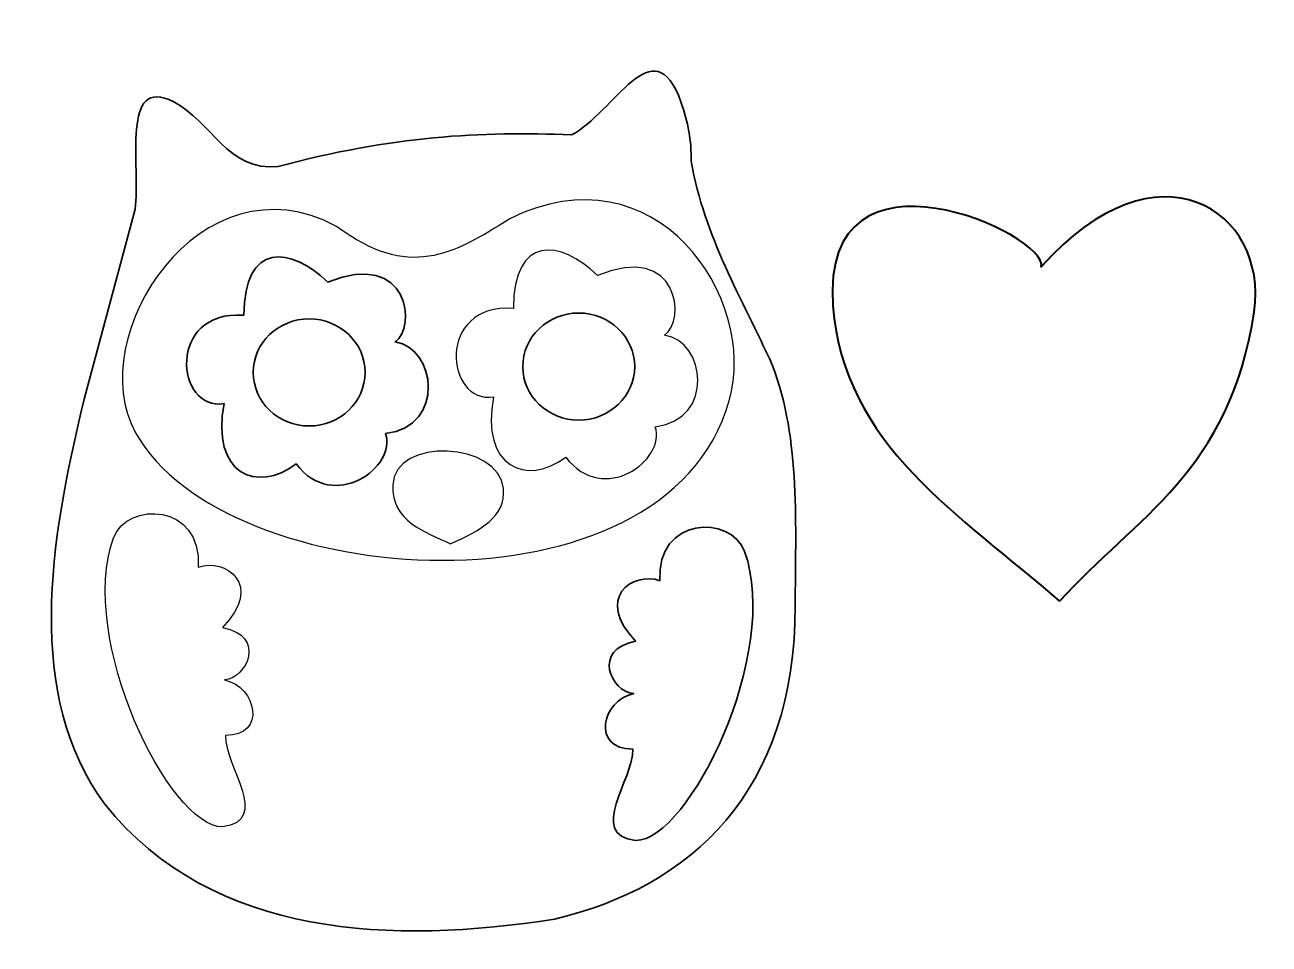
# Model space of a CAD drawing. Header units: centimetres. Extents: x -8.5 to 3.6, y -11.3 to -2.3.
import ezdxf

# ---------------------------------------------------------------- set-up
doc = ezdxf.new("R2010")
doc.units = ezdxf.units.CM
doc.header["$MEASUREMENT"] = 0
doc.layers.add('Layer 1', color=7, linetype='Continuous')

msp = doc.modelspace()

# ---------------------------------------------------------------- linework, layer by layer
at = {"layer": 'Layer 1', "lineweight": 35}
for points, knots in [([(-6.02324, -3.7195), (-4.9276, -3.42194), (-4.04474, -3.37443), (-3.17681, -3.41214), (-3.17681, -3.41214), (-2.76341, -3.20386), (-2.38091, -2.34373), (-2.11275, -3.09224), (-2.11275, -3.09224), (-2.04484, -3.28478), (-2.00961, -3.47477), (-2.01419, -3.66604), (-2.01419, -3.66604), (-1.88527, -4.40564), (-1.51882, -5.00273), (-1.22575, -5.64384), (-1.22575, -5.64384), (-0.94712, -6.37746), (-1.00329, -7.21883), (-1.00333, -7.98406), (-1.00333, -7.98406), (-1.00343, -9.78735), (-2.01306, -10.71394), (-3.34149, -11.02505), (-3.34149, -11.02505), (-4.89196, -11.26803), (-6.65524, -11.22275), (-7.70841, -9.90965), (-7.70841, -9.90965), (-8.4838, -8.84204), (-8.24948, -7.37833), (-7.90749, -5.97792), (-7.90749, -5.97792), (-7.90749, -5.97792), (-7.41304, -4.13376), (-7.41304, -4.13376), (-7.41304, -4.13376), (-7.35742, -3.71721), (-7.55671, -2.82383), (-7.03886, -3.09141), (-7.03886, -3.09141), (-6.67506, -3.2794), (-6.51083, -3.77078), (-6.02324, -3.7195)], [0, 0, 0, 0, 0.08333333, 0.08333333, 0.08333333, 0.08333333, 0.16666667, 0.16666667, 0.16666667, 0.16666667, 0.25, 0.25, 0.25, 0.25, 0.33333333, 0.33333333, 0.33333333, 0.33333333, 0.41666667, 0.41666667, 0.41666667, 0.41666667, 0.5, 0.5, 0.5, 0.5, 0.58333333, 0.58333333, 0.58333333, 0.58333333, 0.66666667, 0.66666667, 0.66666667, 0.66666667, 0.75, 0.75, 0.75, 0.75, 0.83333333, 0.83333333, 0.83333333, 0.83333333, 1, 1, 1, 1]), ([(-6.35732, -5.16275), (-6.35594, -4.44848), (-5.90182, -4.49011), (-5.54215, -4.84203), (-5.54215, -4.84203), (-4.74588, -4.51682), (-4.68088, -5.28546), (-4.88896, -5.42219), (-4.88896, -5.42219), (-4.49281, -5.47756), (-4.39383, -6.23861), (-4.98088, -6.31201), (-4.98088, -6.31201), (-4.87016, -6.63378), (-5.48484, -7.08593), (-5.84951, -6.60601), (-5.84951, -6.60601), (-6.23031, -6.89213), (-6.67763, -6.70738), (-6.55015, -6.02009), (-6.55015, -6.02009), (-7.01842, -6.09874), (-7.11278, -5.10803), (-6.35732, -5.16275)], [0, 0, 0, 0, 0.14285714, 0.14285714, 0.14285714, 0.14285714, 0.28571429, 0.28571429, 0.28571429, 0.28571429, 0.42857143, 0.42857143, 0.42857143, 0.42857143, 0.57142857, 0.57142857, 0.57142857, 0.57142857, 0.71428571, 0.71428571, 0.71428571, 0.71428571, 1, 1, 1, 1])]:
    msp.add_open_spline(points, degree=3, knots=knots, dxfattribs=at)
at = {"layer": 'Layer 1', "color": 20, "lineweight": 40}
msp.add_open_spline([(1.56403, -7.9393), (0.602, -7.10289), (-0.53961, -6.41785), (-0.63673, -5.07078), (-0.63673, -5.07078), (-0.76044, -3.35494), (1.4772, -4.39038), (1.38559, -4.6941), (1.38559, -4.6941), (2.51033, -3.42294), (3.59832, -4.14789), (3.45251, -5.12873), (3.45251, -5.12873), (3.22202, -6.67923), (2.3045, -7.11995), (1.56403, -7.9393)], degree=3, knots=[0, 0, 0, 0, 0.2, 0.2, 0.2, 0.2, 0.4, 0.4, 0.4, 0.4, 0.6, 0.6, 0.6, 0.6, 1, 1, 1, 1], dxfattribs=at)
at = {"layer": 'Layer 1', "color": 7, "lineweight": 25}
for points, knots in [([(-5.45785, -4.29973), (-4.75519, -4.82184), (-4.33275, -4.57715), (-3.77541, -4.22632), (-3.77541, -4.22632), (-2.36119, -3.52349), (-1.35714, -4.98623), (-1.64455, -5.99458), (-1.64455, -5.99458), (-2.26187, -8.16038), (-6.54665, -7.85193), (-7.40886, -6.30348), (-7.40886, -6.30348), (-7.92913, -5.36914), (-6.77424, -3.59112), (-5.45785, -4.29973)], [0, 0, 0, 0, 0.2, 0.2, 0.2, 0.2, 0.4, 0.4, 0.4, 0.4, 0.6, 0.6, 0.6, 0.6, 1, 1, 1, 1]), ([(-7.62265, -7.32411), (-7.97633, -8.30388), (-7.08432, -10.12593), (-6.56431, -10.13058), (-6.56431, -10.13058), (-6.08807, -10.06789), (-6.54541, -9.53842), (-6.53596, -9.24234), (-6.53596, -9.24234), (-6.13344, -9.24449), (-6.2328, -8.7697), (-6.54541, -8.70372), (-6.54541, -8.70372), (-6.32421, -8.68366), (-6.13764, -8.27641), (-6.56431, -8.19345), (-6.56431, -8.19345), (-6.15955, -7.78094), (-6.53642, -7.51335), (-6.80055, -7.60759), (-6.80055, -7.60759), (-6.76024, -6.9861), (-7.49283, -6.96448), (-7.62265, -7.32411)], [0, 0, 0, 0, 0.14285714, 0.14285714, 0.14285714, 0.14285714, 0.28571429, 0.28571429, 0.28571429, 0.28571429, 0.42857143, 0.42857143, 0.42857143, 0.42857143, 0.57142857, 0.57142857, 0.57142857, 0.57142857, 0.71428571, 0.71428571, 0.71428571, 0.71428571, 1, 1, 1, 1])]:
    msp.add_open_spline(points, degree=3, knots=knots, dxfattribs=at)
at = {"layer": 'Layer 1', "lineweight": 25}
for points, knots in [([(-3.73984, -5.09661), (-3.73845, -4.38233), (-3.28434, -4.42397), (-2.92467, -4.77588), (-2.92467, -4.77588), (-2.1284, -4.45067), (-2.0634, -5.21932), (-2.27148, -5.35605), (-2.27148, -5.35605), (-1.87533, -5.41141), (-1.77634, -6.17246), (-2.3634, -6.24587), (-2.3634, -6.24587), (-2.25267, -6.56763), (-2.86736, -7.01979), (-3.23203, -6.53986), (-3.23203, -6.53986), (-3.61283, -6.82598), (-4.06014, -6.64123), (-3.93266, -5.95394), (-3.93266, -5.95394), (-4.40094, -6.03259), (-4.49529, -5.04189), (-3.73984, -5.09661)], [0, 0, 0, 0, 0.14285714, 0.14285714, 0.14285714, 0.14285714, 0.28571429, 0.28571429, 0.28571429, 0.28571429, 0.42857143, 0.42857143, 0.42857143, 0.42857143, 0.57142857, 0.57142857, 0.57142857, 0.57142857, 0.71428571, 0.71428571, 0.71428571, 0.71428571, 1, 1, 1, 1]), ([(-4.35016, -7.38186), (-4.59603, -7.26772), (-4.9242, -7.16405), (-4.91198, -6.81221), (-4.91198, -6.81221), (-4.89559, -6.34051), (-3.87667, -6.39256), (-3.83712, -6.84523), (-3.83712, -6.84523), (-3.81282, -7.12324), (-4.06147, -7.25094), (-4.35016, -7.38186)], [0, 0, 0, 0, 0.25, 0.25, 0.25, 0.25, 0.5, 0.5, 0.5, 0.5, 1, 1, 1, 1])]:
    msp.add_open_spline(points, degree=3, knots=knots, dxfattribs=at)
at = {"layer": 'Layer 1', "color": 7, "lineweight": 35}
for points, knots in [([(-2.5625, -5.66101), (-2.5625, -5.9479), (-2.80592, -6.18073), (-3.10584, -6.18073), (-3.10584, -6.18073), (-3.40577, -6.18073), (-3.64918, -5.9479), (-3.64918, -5.66101), (-3.64918, -5.66101), (-3.64918, -5.37413), (-3.40577, -5.14129), (-3.10584, -5.14129), (-3.10584, -5.14129), (-2.80592, -5.14129), (-2.5625, -5.37413), (-2.5625, -5.66101)], [0, 0, 0, 0, 0.2, 0.2, 0.2, 0.2, 0.4, 0.4, 0.4, 0.4, 0.6, 0.6, 0.6, 0.6, 1, 1, 1, 1]), ([(-5.17999, -5.71771), (-5.17999, -6.00459), (-5.4234, -6.23743), (-5.72333, -6.23743), (-5.72333, -6.23743), (-6.02325, -6.23743), (-6.26667, -6.00459), (-6.26667, -5.71771), (-6.26667, -5.71771), (-6.26667, -5.43082), (-6.02325, -5.19799), (-5.72333, -5.19799), (-5.72333, -5.19799), (-5.4234, -5.19799), (-5.17999, -5.43082), (-5.17999, -5.71771)], [0, 0, 0, 0, 0.2, 0.2, 0.2, 0.2, 0.4, 0.4, 0.4, 0.4, 0.6, 0.6, 0.6, 0.6, 1, 1, 1, 1]), ([(-1.49472, -7.4564), (-1.14103, -8.43617), (-2.03305, -10.25823), (-2.55305, -10.26287), (-2.55305, -10.26287), (-3.02929, -10.20019), (-2.57195, -9.67071), (-2.5814, -9.37463), (-2.5814, -9.37463), (-2.98392, -9.37678), (-2.88456, -8.90199), (-2.57195, -8.83601), (-2.57195, -8.83601), (-2.79316, -8.81595), (-2.97972, -8.4087), (-2.55305, -8.32574), (-2.55305, -8.32574), (-2.95781, -7.91323), (-2.58095, -7.64564), (-2.31682, -7.73988), (-2.31682, -7.73988), (-2.35712, -7.1184), (-1.62454, -7.09678), (-1.49472, -7.4564)], [0, 0, 0, 0, 0.14285714, 0.14285714, 0.14285714, 0.14285714, 0.28571429, 0.28571429, 0.28571429, 0.28571429, 0.42857143, 0.42857143, 0.42857143, 0.42857143, 0.57142857, 0.57142857, 0.57142857, 0.57142857, 0.71428571, 0.71428571, 0.71428571, 0.71428571, 1, 1, 1, 1])]:
    msp.add_open_spline(points, degree=3, knots=knots, dxfattribs=at)

doc.saveas('drawing.dxf')
